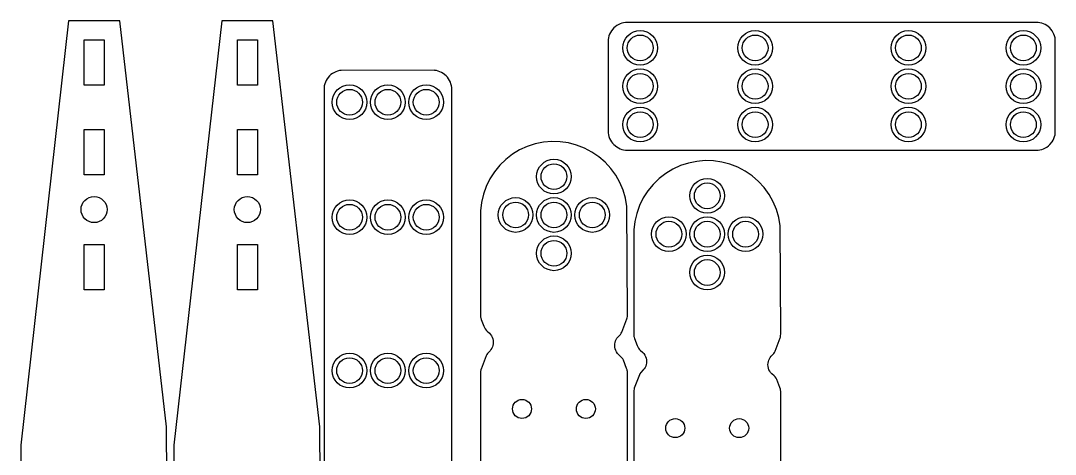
# Model space of a CAD drawing. Header units: millimetres. Extents: x -148 to 148, y -175 to 175.
# Drawn here: x -23.5 to 138.5, y 106.4 to 174.3 of the extents above; entities that cross this region are included whole.
import ezdxf

# ---------------------------------------------------------------- set-up
doc = ezdxf.new("R2010")
doc.units = ezdxf.units.MM
doc.layers.add('1', color=7, linetype='CONTINUOUS')

msp = doc.modelspace()

# ---------------------------------------------------------------- linework, layer by layer
at = {"layer": '1', "color": 0}
for p, q in [((-16.009, 174.264), (-23.489, 107.816)), ((-7.991, 174.264), (-16.009, 174.264)), ((-0.675, 110.681), (-7.991, 174.264)), ((7.99, 174.264), (0.51, 107.816)), ((16.008, 174.264), (7.99, 174.264)), ((23.324, 110.681), (16.008, 174.264)), ((69.828, 173.504), (69.584, 173.322)), ((70.348, 173.781), (69.828, 173.504)), ((70.626, 173.881), (70.348, 173.781)), ((70.913, 173.953), (70.626, 173.881)), ((71.205, 173.996), (70.913, 173.953)), ((135.795, 173.996), (71.205, 173.996)), ((136.087, 173.953), (135.795, 173.996)), ((136.374, 173.881), (136.087, 173.953)), ((136.652, 173.781), (136.374, 173.881)), ((136.911, 173.659), (136.652, 173.781)), ((137.173, 173.503), (136.911, 173.659)), ((137.628, 173.129), (137.173, 173.503)), ((68.619, 171.874), (68.548, 171.588)), ((68.719, 172.153), (68.619, 171.874)), ((68.841, 172.412), (68.719, 172.153)), ((68.998, 172.673), (68.841, 172.412)), ((69.372, 173.129), (68.998, 172.673)), ((69.584, 173.322), (69.372, 173.129)), ((137.821, 172.917), (137.628, 173.129)), ((138.003, 172.672), (137.821, 172.917)), ((138.281, 172.153), (138.003, 172.672)), ((138.381, 171.874), (138.281, 172.153)), ((138.452, 171.588), (138.381, 171.874)), ((-13.565, 164.164), (-13.565, 171.244)), ((-13.565, 171.244), (-10.435, 171.244)), ((-10.435, 171.244), (-10.435, 164.164)), ((10.434, 164.164), (10.434, 171.244)), ((10.434, 171.244), (13.564, 171.244)), ((13.564, 171.244), (13.564, 164.164)), ((68.504, 171.29), (68.503, 171.289)), ((68.503, 171.289), (68.504, 156.706)), ((68.548, 171.588), (68.504, 171.296)), ((68.504, 171.296), (68.504, 171.29)), ((138.496, 171.296), (138.452, 171.588)), ((138.496, 156.705), (138.496, 171.296)), ((24.871, 165.628), (24.497, 165.173)), ((25.083, 165.821), (24.871, 165.628)), ((25.328, 166.003), (25.083, 165.821)), ((25.847, 166.281), (25.328, 166.003)), ((26.126, 166.381), (25.847, 166.281)), ((26.412, 166.452), (26.126, 166.381)), ((26.705, 166.496), (26.412, 166.452)), ((41.288, 166.497), (26.705, 166.496)), ((41.289, 166.496), (41.288, 166.497)), ((41.295, 166.496), (41.289, 166.496)), ((41.587, 166.452), (41.295, 166.496)), ((41.873, 166.381), (41.587, 166.452)), ((42.152, 166.281), (41.873, 166.381)), ((42.411, 166.159), (42.152, 166.281)), ((42.672, 166.002), (42.411, 166.159)), ((43.128, 165.628), (42.672, 166.002)), ((43.321, 165.416), (43.128, 165.628)), ((43.503, 165.172), (43.321, 165.416)), ((-10.435, 164.164), (-13.565, 164.164)), ((13.564, 164.164), (10.434, 164.164)), ((24.047, 164.087), (24.004, 163.795)), ((24.004, 163.795), (24.004, 99.205)), ((24.119, 164.374), (24.047, 164.087)), ((24.219, 164.652), (24.119, 164.374)), ((24.341, 164.911), (24.219, 164.652)), ((24.497, 165.173), (24.341, 164.911)), ((43.78, 164.652), (43.503, 165.172)), ((43.88, 164.374), (43.78, 164.652)), ((43.952, 164.087), (43.88, 164.374)), ((43.995, 163.795), (43.952, 164.087)), ((43.995, 99.205), (43.995, 163.795)), ((-13.565, 150.164), (-13.565, 157.244)), ((-13.565, 157.244), (-10.435, 157.244)), ((-10.435, 157.244), (-10.435, 150.164)), ((10.434, 150.164), (10.434, 157.244)), ((10.434, 157.244), (13.564, 157.244)), ((13.564, 157.244), (13.564, 150.164)), ((68.504, 156.706), (68.548, 156.413)), ((68.548, 156.413), (68.619, 156.127)), ((68.619, 156.127), (68.719, 155.848)), ((68.719, 155.848), (68.997, 155.329)), ((138.002, 155.328), (138.159, 155.589)), ((138.159, 155.589), (138.281, 155.848)), ((138.281, 155.848), (138.381, 156.127)), ((138.381, 156.127), (138.452, 156.413)), ((138.452, 156.413), (138.496, 156.705)), ((54.628, 154.037), (53.503, 153.358)), ((55.824, 154.583), (54.628, 154.037)), ((57.073, 154.989), (55.824, 154.583)), ((58.361, 155.25), (57.073, 154.989)), ((59.671, 155.362), (58.361, 155.25)), ((60.984, 155.325), (59.671, 155.362)), ((62.285, 155.138), (60.984, 155.325)), ((63.556, 154.803), (62.285, 155.138)), ((64.78, 154.327), (63.556, 154.803)), ((65.943, 153.713), (64.78, 154.327)), ((68.997, 155.329), (69.179, 155.084)), ((69.179, 155.084), (69.372, 154.872)), ((69.372, 154.872), (69.827, 154.498)), ((69.827, 154.498), (70.089, 154.342)), ((70.089, 154.342), (70.348, 154.22)), ((70.348, 154.22), (70.626, 154.12)), ((70.626, 154.12), (70.913, 154.048)), ((70.913, 154.048), (71.205, 154.005)), ((71.205, 154.005), (135.795, 154.005)), ((135.795, 154.005), (136.087, 154.048)), ((136.087, 154.048), (136.374, 154.12)), ((136.374, 154.12), (136.652, 154.22)), ((136.652, 154.22), (137.172, 154.497)), ((137.172, 154.497), (137.416, 154.679)), ((137.416, 154.679), (137.628, 154.872)), ((137.628, 154.872), (138.002, 155.328)), ((52.462, 152.556), (51.519, 151.64)), ((53.503, 153.358), (52.462, 152.556)), ((67.027, 152.972), (65.943, 153.713)), ((68.021, 152.111), (67.027, 152.972)), ((83.671, 152.362), (82.361, 152.25)), ((84.984, 152.325), (83.671, 152.362)), ((86.285, 152.138), (84.984, 152.325)), ((51.519, 151.64), (50.687, 150.623)), ((68.91, 151.143), (68.021, 152.111)), ((69.682, 150.08), (68.91, 151.143)), ((78.628, 151.037), (77.503, 150.358)), ((79.824, 151.583), (78.628, 151.037)), ((81.073, 151.989), (79.824, 151.583)), ((82.361, 152.25), (81.073, 151.989)), ((87.556, 151.803), (86.285, 152.138)), ((88.78, 151.327), (87.556, 151.803)), ((89.943, 150.713), (88.78, 151.327)), ((91.027, 149.972), (89.943, 150.713)), ((-10.435, 150.164), (-13.565, 150.164)), ((13.564, 150.164), (10.434, 150.164)), ((49.976, 149.517), (49.397, 148.338)), ((50.687, 150.623), (49.976, 149.517)), ((70.328, 148.935), (69.682, 150.08)), ((76.462, 149.556), (75.519, 148.64)), ((77.503, 150.358), (76.462, 149.556)), ((92.021, 149.111), (91.027, 149.972)), ((92.91, 148.143), (92.021, 149.111)), ((49.397, 148.338), (48.955, 147.1)), ((70.84, 147.725), (70.328, 148.935)), ((71.21, 146.464), (70.84, 147.725)), ((74.687, 147.623), (73.976, 146.517)), ((75.519, 148.64), (74.687, 147.623)), ((93.682, 147.08), (92.91, 148.143)), ((48.657, 145.82), (48.508, 144.515)), ((48.955, 147.1), (48.657, 145.82)), ((71.434, 145.169), (71.21, 146.464)), ((73.976, 146.517), (73.397, 145.338)), ((94.328, 145.935), (93.682, 147.08)), ((94.84, 144.725), (94.328, 145.935)), ((48.508, 144.515), (48.492, 128.101)), ((71.509, 128.217), (71.434, 145.169)), ((73.397, 145.338), (72.955, 144.1)), ((95.21, 143.464), (94.84, 144.725)), ((72.657, 142.82), (72.508, 141.515)), ((72.955, 144.1), (72.657, 142.82)), ((95.434, 142.169), (95.21, 143.464)), ((72.508, 141.515), (72.492, 125.101)), ((95.509, 125.217), (95.434, 142.169)), ((-13.565, 132.164), (-13.565, 139.244)), ((-13.565, 139.244), (-10.435, 139.244)), ((-10.435, 139.244), (-10.435, 132.164)), ((10.434, 132.164), (10.434, 139.244)), ((10.434, 139.244), (13.564, 139.244)), ((13.564, 139.244), (13.564, 132.164)), ((-10.435, 132.164), (-13.565, 132.164)), ((13.564, 132.164), (10.434, 132.164)), ((48.492, 128.101), (48.493, 128.095)), ((48.493, 128.095), (48.504, 127.976)), ((48.504, 127.976), (48.522, 127.856)), ((71.452, 127.746), (71.494, 127.976)), ((71.494, 127.976), (71.508, 128.213)), ((71.508, 128.213), (71.509, 128.217)), ((48.522, 127.856), (48.522, 127.853)), ((48.522, 127.853), (48.546, 127.74)), ((48.546, 127.74), (48.614, 127.519)), ((48.614, 127.519), (48.616, 127.515)), ((48.616, 127.515), (49.02, 126.434)), ((49.02, 126.434), (49.226, 126.028)), ((70.629, 125.529), (71.417, 127.622)), ((71.417, 127.622), (71.419, 127.626)), ((71.419, 127.626), (71.452, 127.741)), ((71.452, 127.741), (71.452, 127.746)), ((49.226, 126.028), (49.363, 125.845)), ((49.363, 125.845), (49.52, 125.679)), ((49.52, 125.679), (49.895, 125.358)), ((49.895, 125.358), (50.07, 125.162)), ((50.07, 125.162), (50.217, 124.944)), ((50.217, 124.944), (50.334, 124.71)), ((69.856, 124.57), (70.003, 124.759)), ((70.003, 124.759), (70.401, 125.173)), ((70.401, 125.173), (70.525, 125.345)), ((70.525, 125.345), (70.629, 125.529)), ((72.492, 125.101), (72.493, 125.095)), ((72.493, 125.095), (72.504, 124.976)), ((72.504, 124.976), (72.522, 124.856)), ((72.522, 124.856), (72.522, 124.853)), ((72.522, 124.853), (72.546, 124.74)), ((72.546, 124.74), (72.614, 124.519)), ((95.419, 124.626), (95.452, 124.741)), ((95.452, 124.746), (95.494, 124.976)), ((95.452, 124.741), (95.452, 124.746)), ((95.494, 124.976), (95.508, 125.213)), ((95.508, 125.213), (95.509, 125.217)), ((50.361, 123.209), (50.264, 122.992)), ((50.334, 124.71), (50.42, 124.461)), ((50.432, 123.437), (50.361, 123.209)), ((50.42, 124.461), (50.419, 124.461)), ((50.419, 124.461), (50.472, 124.202)), ((50.475, 123.672), (50.432, 123.437)), ((50.472, 124.202), (50.489, 123.902)), ((50.489, 123.902), (50.475, 123.672)), ((69.509, 123.456), (69.523, 123.684)), ((69.526, 123.155), (69.509, 123.456)), ((69.523, 123.684), (69.566, 123.919)), ((69.579, 122.896), (69.526, 123.155)), ((69.566, 123.919), (69.637, 124.148)), ((69.637, 124.148), (69.734, 124.366)), ((69.734, 124.366), (69.856, 124.57)), ((72.614, 124.519), (72.616, 124.515)), ((72.616, 124.515), (73.02, 123.434)), ((73.02, 123.434), (73.226, 123.028)), ((94.629, 122.529), (95.417, 124.622)), ((95.417, 124.622), (95.419, 124.626)), ((49.369, 121.828), (48.581, 119.736)), ((49.473, 122.013), (49.369, 121.828)), ((49.597, 122.185), (49.473, 122.013)), ((49.994, 122.598), (49.597, 122.185)), ((50.141, 122.786), (49.994, 122.598)), ((50.264, 122.992), (50.141, 122.786)), ((69.664, 122.648), (69.578, 122.896)), ((69.578, 122.896), (69.579, 122.896)), ((69.781, 122.414), (69.664, 122.648)), ((69.928, 122.196), (69.781, 122.414)), ((70.103, 121.999), (69.928, 122.196)), ((70.478, 121.679), (70.103, 121.999)), ((70.635, 121.512), (70.478, 121.679)), ((70.771, 121.33), (70.635, 121.512)), ((73.226, 123.028), (73.363, 122.845)), ((73.363, 122.845), (73.52, 122.679)), ((73.52, 122.679), (73.895, 122.358)), ((73.895, 122.358), (74.07, 122.162)), ((74.07, 122.162), (74.217, 121.944)), ((74.217, 121.944), (74.334, 121.71)), ((74.334, 121.71), (74.42, 121.461)), ((93.734, 121.366), (93.856, 121.57)), ((93.856, 121.57), (94.003, 121.759)), ((94.003, 121.759), (94.401, 122.173)), ((94.401, 122.173), (94.525, 122.345)), ((94.525, 122.345), (94.629, 122.529)), ((70.887, 121.132), (70.771, 121.33)), ((71.382, 119.843), (70.887, 121.132)), ((74.264, 119.992), (74.141, 119.786)), ((74.361, 120.209), (74.264, 119.992)), ((74.432, 120.437), (74.361, 120.209)), ((74.42, 121.461), (74.419, 121.461)), ((74.419, 121.461), (74.472, 121.202)), ((74.475, 120.672), (74.432, 120.437)), ((74.472, 121.202), (74.489, 120.902)), ((74.489, 120.902), (74.475, 120.672)), ((93.509, 120.456), (93.523, 120.684)), ((93.526, 120.155), (93.509, 120.456)), ((93.523, 120.684), (93.566, 120.919)), ((93.579, 119.896), (93.526, 120.155)), ((93.566, 120.919), (93.637, 121.148)), ((93.664, 119.648), (93.578, 119.896)), ((93.578, 119.896), (93.579, 119.896)), ((93.637, 121.148), (93.734, 121.366)), ((48.49, 119.144), (48.489, 119.14)), ((48.489, 119.14), (48.492, 97.745)), ((48.504, 119.382), (48.49, 119.144)), ((48.546, 119.612), (48.504, 119.382)), ((48.579, 119.732), (48.546, 119.617)), ((48.546, 119.617), (48.546, 119.612)), ((48.581, 119.736), (48.579, 119.732)), ((71.384, 119.839), (71.382, 119.843)), ((71.452, 119.618), (71.384, 119.839)), ((71.476, 119.504), (71.452, 119.618)), ((71.476, 119.501), (71.476, 119.504)), ((71.494, 119.382), (71.476, 119.501)), ((71.505, 119.262), (71.494, 119.382)), ((71.506, 119.256), (71.505, 119.262)), ((71.509, 97.861), (71.506, 119.256)), ((73.369, 118.828), (72.581, 116.736)), ((73.473, 119.013), (73.369, 118.828)), ((73.597, 119.185), (73.473, 119.013)), ((73.994, 119.598), (73.597, 119.185)), ((74.141, 119.786), (73.994, 119.598)), ((93.781, 119.414), (93.664, 119.648)), ((93.928, 119.196), (93.781, 119.414)), ((94.103, 118.999), (93.928, 119.196)), ((94.478, 118.679), (94.103, 118.999)), ((94.635, 118.512), (94.478, 118.679)), ((94.771, 118.33), (94.635, 118.512)), ((94.887, 118.132), (94.771, 118.33)), ((72.579, 116.732), (72.546, 116.617)), ((72.581, 116.736), (72.579, 116.732)), ((95.382, 116.843), (94.887, 118.132)), ((95.384, 116.839), (95.382, 116.843)), ((95.452, 116.618), (95.384, 116.839)), ((72.49, 116.144), (72.489, 116.14)), ((72.489, 116.14), (72.492, 94.745)), ((72.504, 116.382), (72.49, 116.144)), ((72.546, 116.612), (72.504, 116.382)), ((72.546, 116.617), (72.546, 116.612)), ((95.476, 116.504), (95.452, 116.618)), ((95.476, 116.501), (95.476, 116.504)), ((95.494, 116.382), (95.476, 116.501)), ((95.505, 116.262), (95.494, 116.382)), ((95.506, 116.256), (95.505, 116.262)), ((95.509, 94.861), (95.506, 116.256)), ((-0.513, 85.877), (-0.675, 110.681)), ((23.486, 85.877), (23.324, 110.681)), ((-23.489, 107.816), (-23.299, 82.822)), ((0.51, 107.816), (0.7, 82.822))]:
    msp.add_line(p, q, dxfattribs=at)
at = {"layer": '1', "color": 1}
for centre, radius in [((73.499, 170), 2.715), ((73.5, 170), 2.015), ((91.499, 170), 2.715), ((91.5, 170), 2.015), ((115.499, 170), 2.715), ((115.5, 170), 2.015), ((133.499, 170), 2.715), ((133.5, 170), 2.015), ((73.499, 164), 2.715), ((73.5, 164), 2.015), ((91.499, 164), 2.715), ((91.5, 164), 2.015), ((115.499, 164), 2.715), ((115.5, 164), 2.015), ((133.499, 164), 2.715), ((133.5, 164), 2.015), ((27.999, 161.499), 2.715), ((33.999, 161.499), 2.715), ((39.999, 161.499), 2.715), ((27.999, 161.499), 2.015), ((33.999, 161.499), 2.015), ((39.999, 161.499), 2.015), ((73.499, 158), 2.715), ((91.499, 158), 2.715), ((115.499, 158), 2.715), ((133.499, 158), 2.715), ((73.5, 158), 2.015), ((91.5, 158), 2.015), ((115.5, 158), 2.015), ((133.5, 158), 2.015), ((59.999, 149.857), 2.715), ((59.999, 149.857), 2.015), ((83.999, 146.857), 2.715), ((83.999, 146.857), 2.015), ((27.999, 143.499), 2.715), ((33.999, 143.499), 2.715), ((39.999, 143.499), 2.715), ((53.999, 143.857), 2.715), ((53.999, 143.857), 2.015), ((59.999, 143.857), 2.715), ((59.999, 143.857), 2.015), ((65.999, 143.857), 2.715), ((65.999, 143.857), 2.015), ((27.999, 143.499), 2.015), ((33.999, 143.499), 2.015), ((39.999, 143.499), 2.015), ((77.999, 140.856), 2.715), ((77.999, 140.857), 2.015), ((83.999, 140.857), 2.715), ((83.999, 140.857), 2.015), ((89.999, 140.857), 2.715), ((89.999, 140.857), 2.015), ((59.999, 137.857), 2.715), ((59.999, 137.857), 2.015), ((83.999, 134.857), 2.715), ((83.999, 134.857), 2.015), ((27.999, 119.499), 2.715), ((27.999, 119.499), 2.015), ((33.999, 119.499), 2.715), ((33.999, 119.499), 2.015), ((39.999, 119.499), 2.715), ((39.999, 119.499), 2.015)]:
    msp.add_circle(centre, radius, dxfattribs=at)
at = {"layer": '1', "color": 0}
for centre, radius in [((73.5, 170), 2.015), ((91.5, 170), 2.015), ((115.5, 170), 2.015), ((133.5, 170), 2.015), ((73.5, 164), 2.015), ((91.5, 164), 2.015), ((115.5, 164), 2.015), ((133.5, 164), 2.015), ((27.999, 161.499), 2.015), ((33.999, 161.499), 2.015), ((39.999, 161.499), 2.015), ((73.5, 158), 2.015), ((91.5, 158), 2.015), ((115.5, 158), 2.015), ((133.5, 158), 2.015), ((59.999, 149.857), 2.015), ((83.999, 146.857), 2.015), ((-12, 144.705), 2.04), ((11.998, 144.705), 2.04), ((53.999, 143.857), 2.015), ((59.999, 143.857), 2.015), ((65.999, 143.857), 2.015), ((27.999, 143.499), 2.015), ((33.999, 143.499), 2.015), ((39.999, 143.499), 2.015), ((77.999, 140.857), 2.015), ((83.999, 140.857), 2.015), ((89.999, 140.857), 2.015), ((59.999, 137.857), 2.015), ((83.999, 134.857), 2.015), ((27.999, 119.499), 2.015), ((33.999, 119.499), 2.015), ((39.999, 119.499), 2.015), ((54.998, 113.5), 1.49), ((64.998, 113.5), 1.49), ((78.998, 110.5), 1.49), ((88.998, 110.5), 1.49)]:
    msp.add_circle(centre, radius, dxfattribs=at)

doc.saveas('drawing.dxf')
